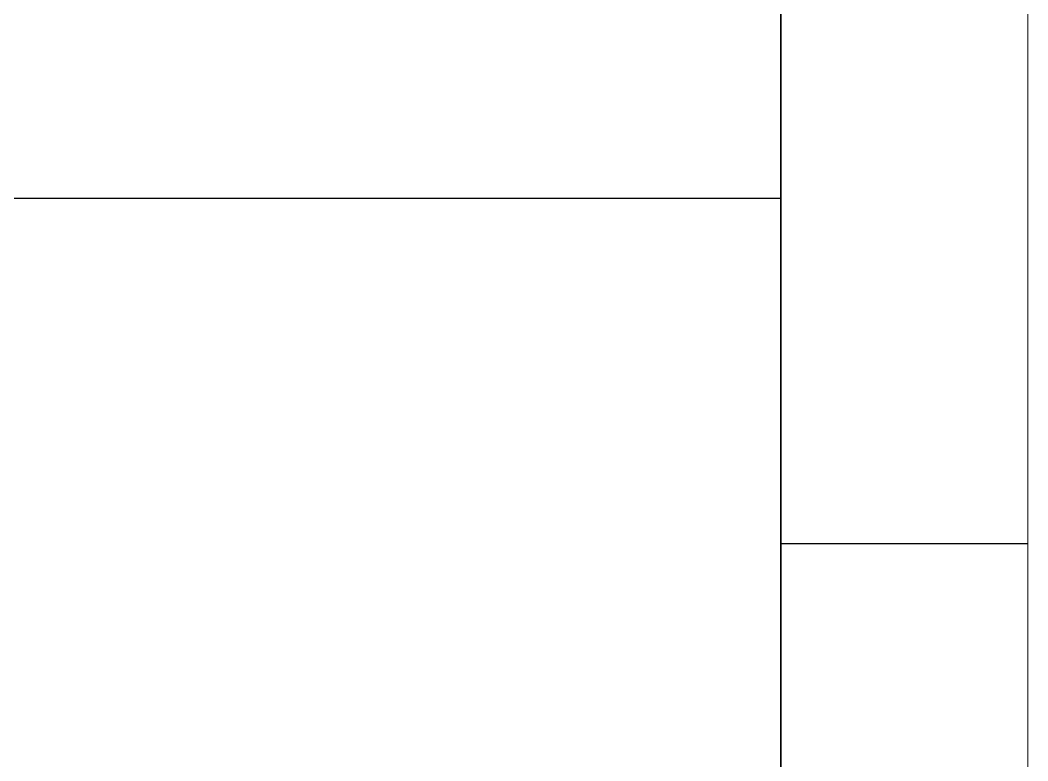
# Model space of a CAD drawing. Header units: millimetres. Extents: x 3292726 to 9250865, y 4220571 to 4816317.
# Drawn here: x 4104291 to 4133169, y 4265368 to 4286589 of the extents above; entities that cross this region are included whole.
import ezdxf

# ---------------------------------------------------------------- set-up
doc = ezdxf.new("R2010")
doc.units = ezdxf.units.MM
doc.layers.add('TEG BORDER', color=7, linetype='Continuous')

# ---------------------------------------------------------------- blocks, each defined once
blk = doc.blocks.new('TEG BORDER A2')
for p, q in [((589, 5), (589, 116)), ((594, 35), (589, 35))]:
    blk.add_line(p, q)
at = {"color": 5, "lineweight": 15}
blk.add_lwpolyline([(0, 420), (594, 420), (594, 0), (0, 0)], close=True, dxfattribs=at)
blk.add_lwpolyline([(5, 415), (589, 415), (589, 5), (5, 5)], close=True)
at = {"layer": 'TEG BORDER'}
blk.add_line((489, 42), (589, 42), dxfattribs=at)

msp = doc.modelspace()

# ---------------------------------------------------------------- block references
at = {"xscale": 1414.88734581748, "yscale": 1414.88734581748, "zscale": 1414.88734581748}
msp.add_blockref('TEG BORDER A2', (3292726, 4222064), dxfattribs=at)

doc.saveas('drawing.dxf')
